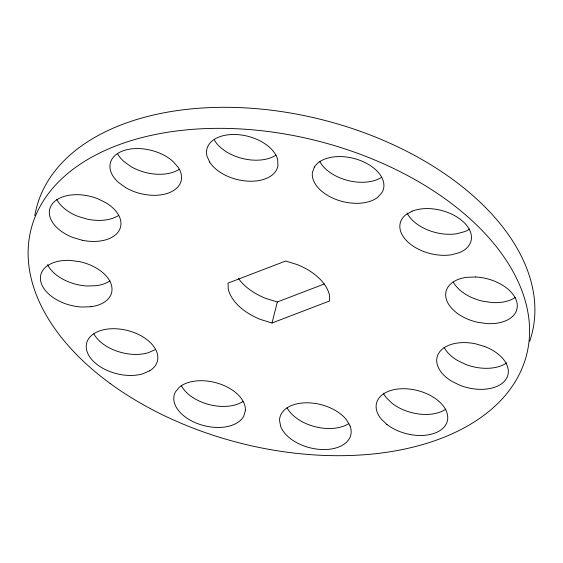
<?xml version="1.0" encoding="UTF-8"?>
<svg xmlns="http://www.w3.org/2000/svg" width="563" height="563" viewBox="0 0 563 563"><rect width="100%" height="100%" fill="white"/><g stroke="black" fill="none" stroke-linecap="round" stroke-linejoin="round"><path stroke-width="0.84" d="M272.006 323.007L329.636 300.938L329.39 294.822A52.169 31.831 14.2 0 0 297.229 264.589L285.666 261.028L228.043 283.098L228.282 289.213A52.169 31.831 14.2 0 0 260.444 319.446L272.006 323.007L277.334 301.972L324.408 283.942M155.078 349.729L148.259 352.734A36.518 22.281 14.2 0 1 93.852 333.887M277.334 301.972L265.771 298.411A52.169 31.831 14.2 0 1 238.255 278.206M214.362 139.666L214.996 141.095A36.518 22.281 14.2 0 0 276.109 155.029M34.822 215.58A255.602 155.958 14.2 0 1 322.726 119.87A255.602 155.958 14.2 0 1 529.72 341.213M469.514 229.064A36.518 22.281 14.2 0 1 464.538 231.674L456.755 233.751A36.518 22.281 14.2 0 1 407.035 212.913M515.265 297.468A36.518 22.281 14.2 0 1 492.576 302.577L483.23 301.311A36.518 22.281 14.2 0 1 453.257 282.035M506.693 362.882A36.518 22.281 14.2 0 1 465.777 364.458L457.459 360.461A36.518 22.281 14.2 0 1 444.123 347.371M445.945 409.111A36.518 22.281 14.2 0 1 392.249 403.446L386.464 397.886A36.518 22.281 14.2 0 1 383.396 393.22M381.644 177.275A36.518 22.281 14.2 0 1 347.73 180.456A36.518 22.281 14.2 0 1 319.7 161.342M179.294 169.266A36.518 22.281 14.2 0 1 130.686 166.423L123.761 161.363A36.518 22.281 14.2 0 1 117.35 153.333M118.709 215.383A36.518 22.281 14.2 0 1 87.561 219.204L78.426 216.537A36.518 22.281 14.2 0 1 56.764 199.45M109.989 280.902A36.518 22.281 14.2 0 1 96.252 285.687L87.3 286.011A36.518 22.281 14.2 0 1 47.588 264.701M243.04 401.468A36.518 22.281 14.2 0 1 209.19 404.586A36.518 22.281 14.2 0 1 181.216 385.542M348.821 423.559A36.518 22.281 14.2 0 1 314.977 426.677A36.518 22.281 14.2 0 1 286.996 407.647M245.362 410.673L243.716 416.254A36.518 22.281 14.2 0 1 198.739 424.045A36.518 22.281 14.2 0 1 175.445 391.911L179.414 387.161A36.518 22.281 14.2 0 1 220.429 384.121A36.518 22.281 14.2 0 1 245.362 410.673M314.372 167.07L312.395 172.559A36.518 22.281 14.2 0 0 336.034 199.464A36.518 22.281 14.2 0 0 377.555 197.444L381.827 192.835A36.518 22.281 14.2 0 0 360.158 160.434A36.518 22.281 14.2 0 0 314.372 167.07M412.074 211.195L405.902 214.686A36.518 22.281 14.2 0 0 408.675 242.716A36.518 22.281 14.2 0 0 451.435 254.786L459.218 252.71A36.518 22.281 14.2 0 0 462.617 221.189A36.518 22.281 14.2 0 0 412.074 211.195M149.751 370.764L142.939 373.769A36.518 22.281 14.2 0 1 86.836 350.848A36.518 22.281 14.2 0 1 130.869 331.445A36.518 22.281 14.2 0 1 149.751 370.764M475.7 276.989L466.748 277.313A36.518 22.281 14.2 0 0 446.128 298.481A36.518 22.281 14.2 0 0 477.903 322.346L487.255 323.612A36.518 22.281 14.2 0 0 516.827 302.12A36.518 22.281 14.2 0 0 475.7 276.989M90.924 306.722L81.973 307.046A36.518 22.281 14.2 0 1 40.853 281.908A36.518 22.281 14.2 0 1 70.424 260.423L79.77 261.689A36.518 22.281 14.2 0 1 111.551 285.554A36.518 22.281 14.2 0 1 90.924 306.722M484.574 346.463L475.439 343.796A36.518 22.281 14.2 0 0 438.788 353.1A36.518 22.281 14.2 0 0 452.138 381.496L460.457 385.493A36.518 22.281 14.2 0 0 506.243 378.864A36.518 22.281 14.2 0 0 484.574 346.463M82.24 240.239L73.099 237.572A36.518 22.281 14.2 0 1 51.43 205.171A36.518 22.281 14.2 0 1 97.223 198.542L105.541 202.539A36.518 22.281 14.2 0 1 118.884 230.936A36.518 22.281 14.2 0 1 82.24 240.239M125.366 187.451L118.434 182.398A36.518 22.281 14.2 0 1 122.565 151.025A36.518 22.281 14.2 0 1 173.052 161.475L178.119 167.246A36.518 22.281 14.2 0 1 168.921 192.849A36.518 22.281 14.2 0 1 125.366 187.451M386.922 424.481L381.137 418.921A36.518 22.281 14.2 0 1 408.365 388.942A36.518 22.281 14.2 0 1 445.741 424.84A36.518 22.281 14.2 0 1 386.922 424.481M350.066 425.959L346.597 419.914A36.518 22.281 14.2 0 0 306.518 402.791A36.518 22.281 14.2 0 0 279.537 420.336L280.641 426.395A36.518 22.281 14.2 0 0 324.189 449.555A36.518 22.281 14.2 0 0 350.066 425.959M209.675 162.13L206.973 156.035A36.518 22.281 14.2 0 1 236.551 134.55A36.518 22.281 14.2 0 1 277.672 159.681L277.96 165.656A36.518 22.281 14.2 0 1 248.1 181.173A36.518 22.281 14.2 0 1 209.675 162.13M110.144 383.466A255.602 155.958 14.2 0 0 523.829 363.853A255.602 155.958 14.2 0 0 202.546 128.73A255.602 155.958 14.2 0 0 110.144 383.466"/></g></svg>
